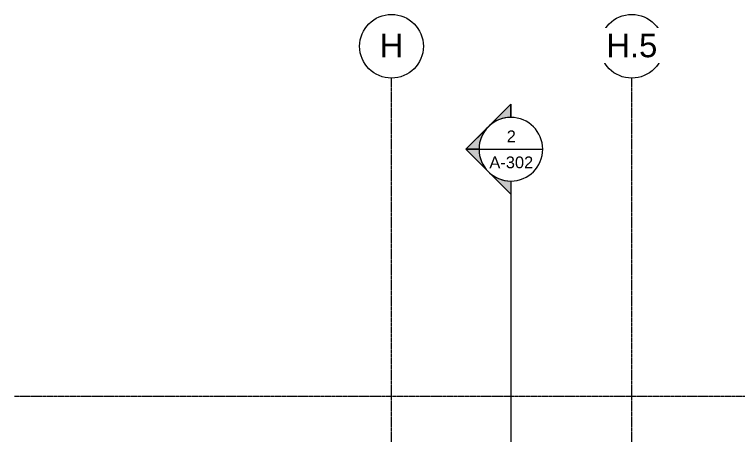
# Model space of a CAD drawing. Header units: inches. Extents: x 20426 to 92531, y -195 to 750.
# Drawn here: x 28834 to 29560, y 290 to 713 of the extents above; entities that cross this region are included whole.
import ezdxf

# ---------------------------------------------------------------- set-up
doc = ezdxf.new("R2010")
doc.units = ezdxf.units.IN
doc.header["$MEASUREMENT"] = 0
doc.linetypes.add('Grid Line 1_2_', pattern=[0.875, 0.5, -0.125, 0.125, -0.125])
for name, color, linetype, lineweight in [('A-FLOR-LEVL', 51, 'Continuous', 9), ('G-ANNO-SYMB', 111, 'Continuous', 9), ('S-GRID', 1, 'Continuous', 9), ('S-GRID-IDEN', 1, 'Continuous', 9)]:
    doc.layers.add(name, color=color, linetype=linetype, lineweight=lineweight)
doc.styles.add('Arial_1', font='arial.ttf', dxfattribs={"height": 23.60479})
doc.styles.add('Arial_2', font='arial.ttf', dxfattribs={"height": 11.802395})

# ---------------------------------------------------------------- blocks, each defined once
blk = doc.blocks.new('Grid - Grid Head - Circle-14747-Elevation - East')
at = {"layer": 'S-GRID-IDEN'}
blk.add_circle((-21143.8, 680.66), 32, dxfattribs=at)
blk = doc.blocks.new('Section - Section Head - Filled-1526-Elevation - East')
at = {"layer": 'G-ANNO-SYMB'}
h = blk.add_hatch(color=256, dxfattribs=at)
edge = h.paths.add_edge_path(flags=0)
edge.add_arc((-22310.53, 577.16), 32.04, 90, 132.0784, ccw=False)
edge.add_line((-22310.53, 609.2), (-22310.53, 622.41))
edge.add_line((-22310.53, 622.41), (-22332, 600.94))
h = blk.add_hatch(color=256, dxfattribs=at)
edge = h.paths.add_edge_path(flags=0)
edge.add_line((-22333.16, 599.78), (-22355.79, 577.16))
edge.add_line((-22355.79, 577.16), (-22342.53, 577.16))
edge.add_arc((-22310.53, 577.16), 32, 135, 180, ccw=False)
h = blk.add_hatch(color=256, dxfattribs=at)
edge = h.paths.add_edge_path(flags=0)
edge.add_arc((-22310.53, 577.16), 32, 180, 225, ccw=False)
edge.add_line((-22342.53, 577.16), (-22355.79, 577.16))
edge.add_line((-22355.79, 577.16), (-22333.16, 554.53))
h = blk.add_hatch(color=256, dxfattribs=at)
edge = h.paths.add_edge_path(flags=0)
edge.add_line((-22332, 553.37), (-22310.53, 531.9))
edge.add_line((-22310.53, 531.9), (-22310.53, 545.12))
edge.add_arc((-22310.53, 577.16), 32.04, 227.9216, 270, ccw=False)
for p, q in [((-22355.79, 577.16), (-22310.53, 622.41)), ((-22332, 600.94), (-22310.53, 622.41)), ((-22310.53, 609.16), (-22310.53, 622.41)), ((-22310.53, 622.41), (-22310.53, 609.2)), ((-22355.79, 577.16), (-22333.16, 599.78)), ((-22355.79, 577.16), (-22310.53, 531.9)), ((-22342.53, 577.16), (-22355.79, 577.16)), ((-22333.16, 554.53), (-22355.79, 577.16)), ((-22355.79, 577.16), (-22342.53, 577.16)), ((-22310.53, 531.9), (-22332, 553.37)), ((-22310.53, 545.16), (-22310.53, 531.9)), ((-22310.53, 545.12), (-22310.53, 531.9))]:
    blk.add_line(p, q, dxfattribs=at)
for radius, start, end in [(32, 90, 270), (32.04, 90, 132.0784), (32, 270, 90), (32, 135, 180), (32, 180, 225), (32.04, 227.9216, 270)]:
    blk.add_arc((-22310.53, 577.16), radius, start, end, dxfattribs=at)

msp = doc.modelspace()

# ---------------------------------------------------------------- linework, layer by layer
at = {"layer": 'A-FLOR-LEVL', "linetype": 'Grid Line 1_2_'}
msp.add_line((28833.6, 328.83), (31570.37, 328.83), dxfattribs=at)
at = {"layer": 'G-ANNO-SYMB'}
for p, q in [((29300.03, 577.16), (29364.03, 577.16)), ((29332.03, 545.16), (29332.03, -54.82))]:
    msp.add_line(p, q, dxfattribs=at)
at = {"layer": 'S-GRID', "linetype": 'Grid Line 1_2_'}
for p, q in [((29212.17, -132), (29212.17, 648.66)), ((29453.42, -132), (29453.42, 648.66))]:
    msp.add_line(p, q, dxfattribs=at)

# ---------------------------------------------------------------- block references
at = {"layer": 'G-ANNO-SYMB'}
msp.add_blockref('Section - Section Head - Filled-1526-Elevation - East', (51642.56, 0), dxfattribs=at)
at = {"layer": 'S-GRID-IDEN'}
for p in [(50355.97, 0), (50597.22, 0)]:
    msp.add_blockref('Grid - Grid Head - Circle-14747-Elevation - East', p, dxfattribs=at)

# ---------------------------------------------------------------- texts
at = {"layer": 'G-ANNO-SYMB', "attachment_point": 2, "line_spacing_factor": 0.938532, "style": 'Arial_2'}
for s, insert, char_height, width in [('2', (29332.44, 596.05), 11.8, 10.944), ('A-302', (29332.44, 569.87), 11.802, 52.416)]:
    msp.add_mtext(s, dxfattribs=dict(at, insert=insert, char_height=char_height, width=width))

# ---------------------------------------------------------------- next in the draw order: texts
at = {"layer": 'S-GRID-IDEN', "attachment_point": 2, "line_spacing_factor": 0.938532, "style": 'Arial_1', "bg_fill": 3, "box_fill_scale": 1.25, "bg_fill_color": 0, "bg_fill_transparency": 0}
for s, insert, char_height, width in [('H', (29212.16, 693.24), 23.6, 28.224), ('H.5', (29453.41, 693.24), 23.605, 61.056)]:
    msp.add_mtext(s, dxfattribs=dict(at, insert=insert, char_height=char_height, width=width))

doc.saveas('drawing.dxf')
